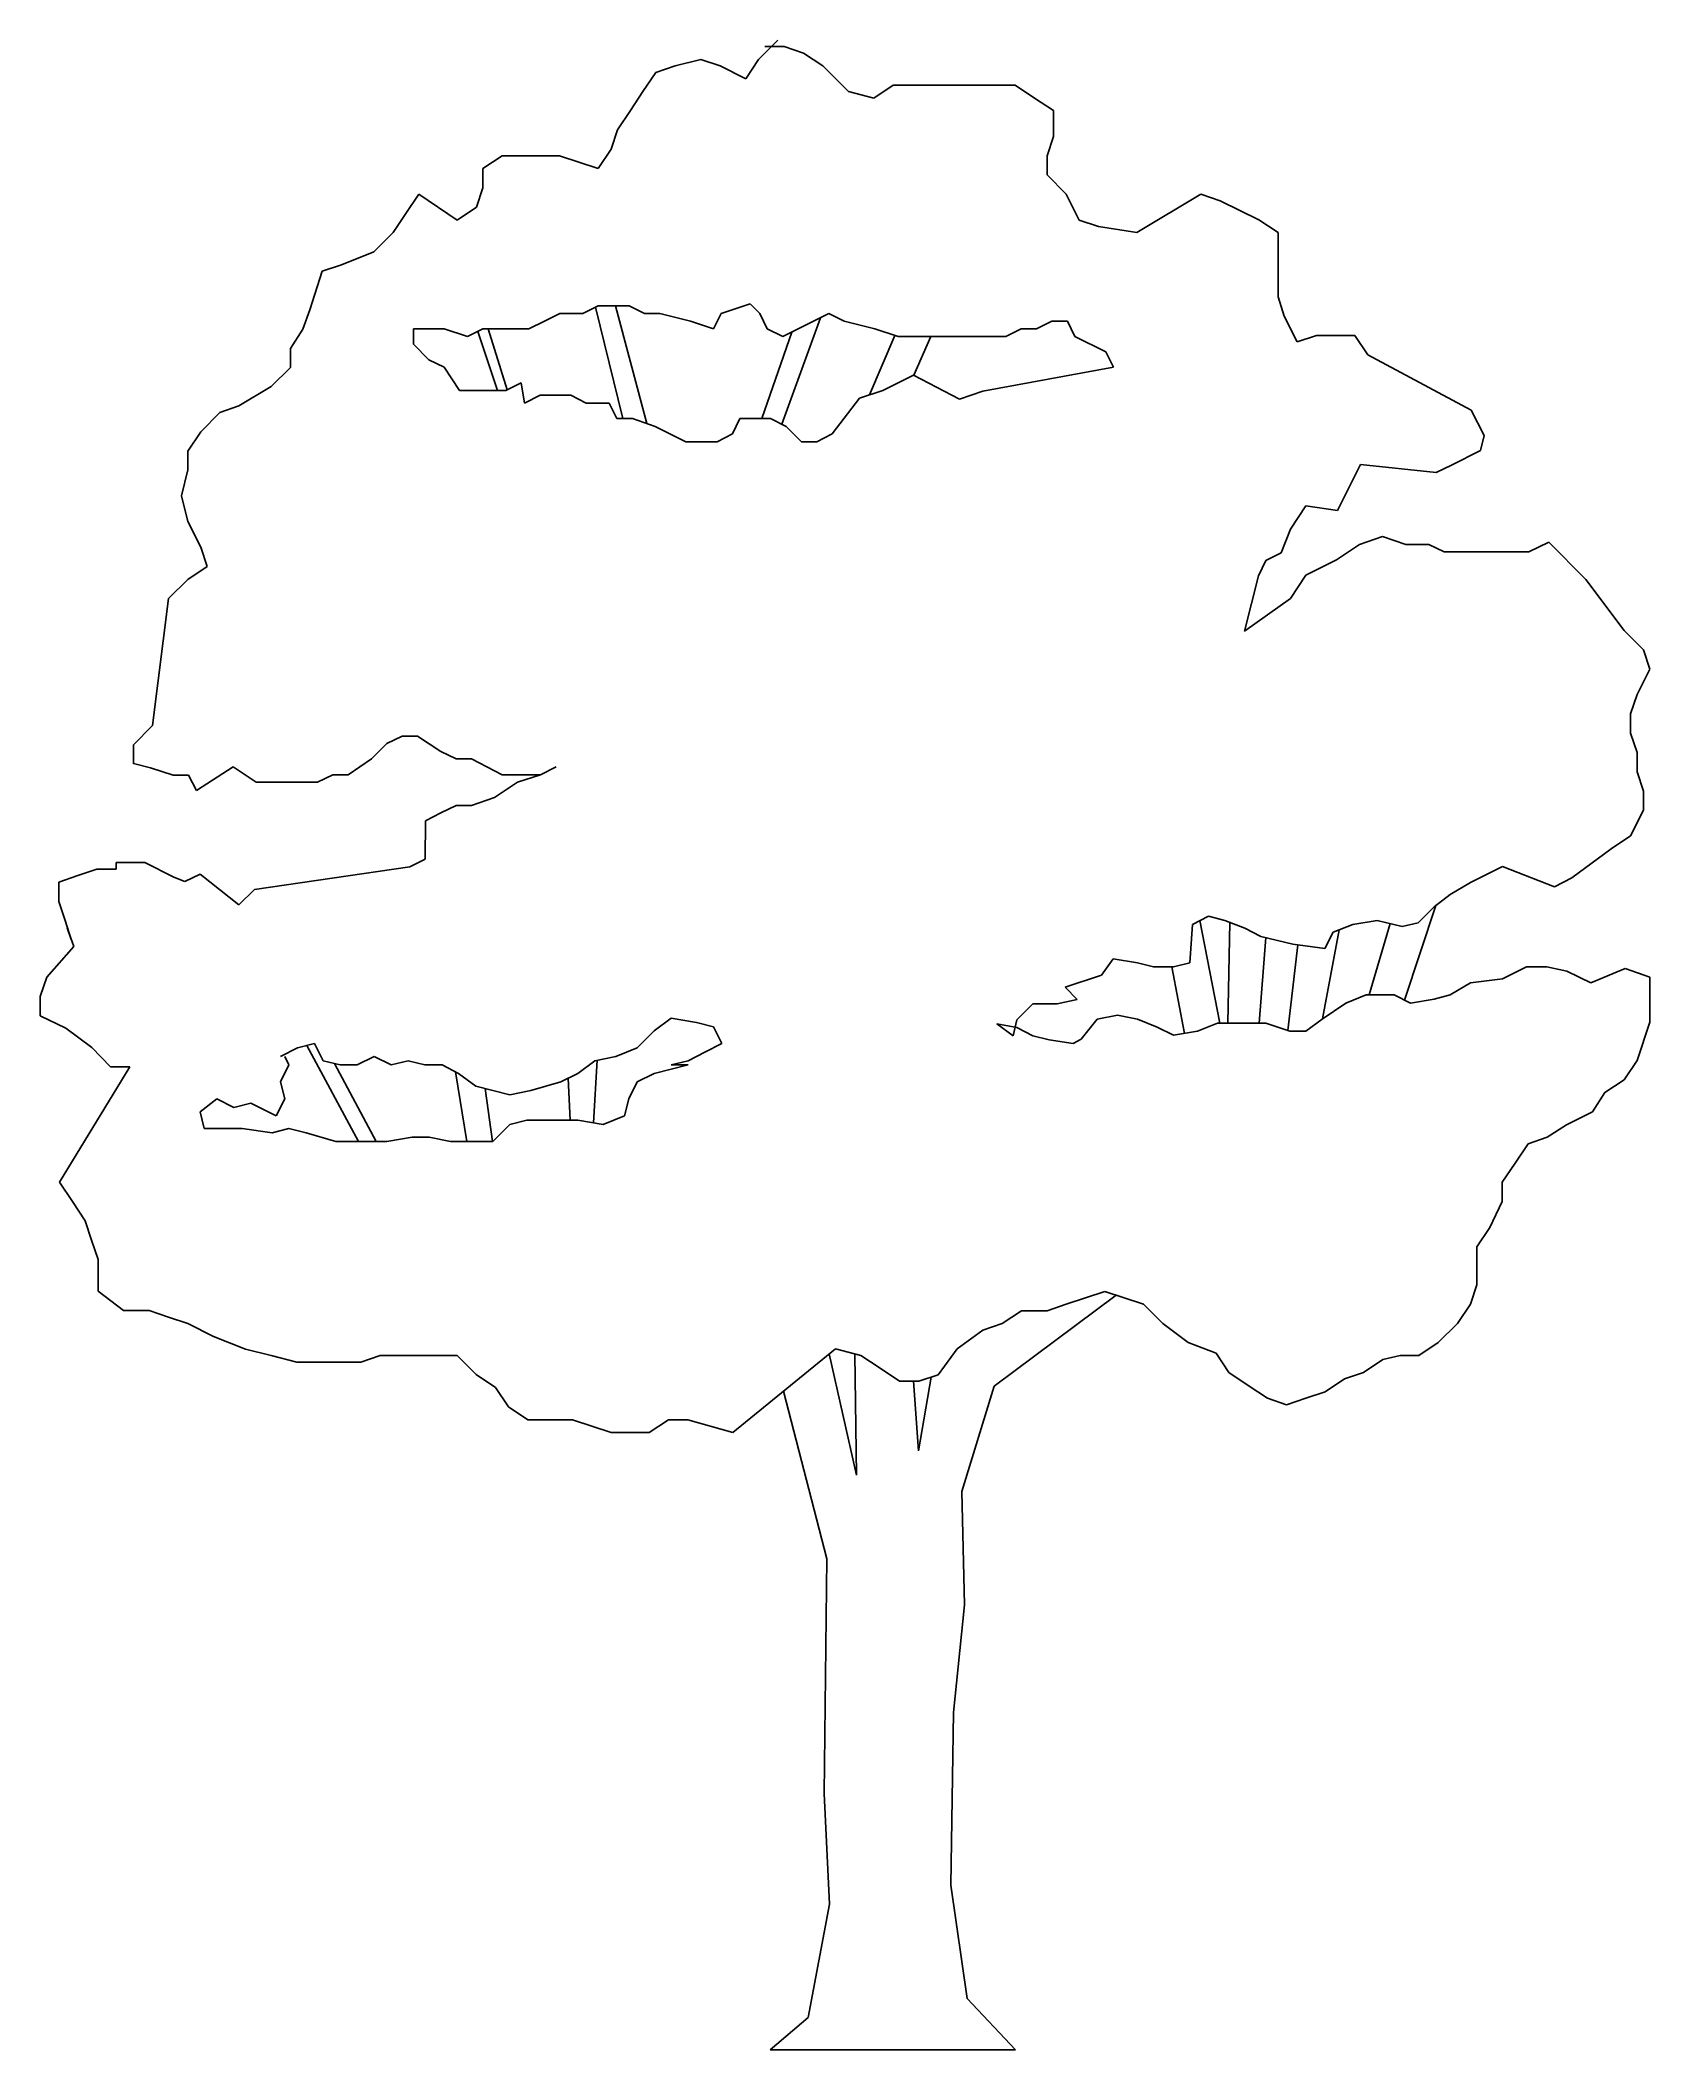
# Model space of a CAD drawing. Extents: x 97.53 to 100.63, y 50.15 to 54.02.
import ezdxf

# ---------------------------------------------------------------- set-up
doc = ezdxf.new("R2010")
doc.units = 0
doc.header["$MEASUREMENT"] = 0
doc.layers.get('0').update_dxf_attribs({"linetype": 'CONTINUOUS'})

msp = doc.modelspace()

# ---------------------------------------------------------------- linework, layer by layer
at = {"linetype": 'CONTINUOUS'}
for p, q in [((98.9509, 54.0164), (98.9138, 53.9793)), ((98.963, 54.0043), (98.9259, 54.0043)), ((99, 53.9914), (98.963, 54.0043)), ((99.0371, 53.9672), (99, 53.9914)), ((98.7165, 53.9544), (98.6915, 53.9181)), ((98.7536, 53.9672), (98.7165, 53.9544)), ((98.8027, 53.9793), (98.7536, 53.9672)), ((98.8397, 53.9672), (98.8027, 53.9793)), ((98.8889, 53.9423), (98.8397, 53.9672)), ((98.9138, 53.9793), (98.8889, 53.9423)), ((99.0862, 53.9181), (99.0371, 53.9672)), ((98.6915, 53.9181), (98.6674, 53.8811)), ((99.1353, 53.9052), (99.0862, 53.9181)), ((99.1724, 53.9302), (99.1353, 53.9052)), ((99.4068, 53.9302), (99.1724, 53.9302)), ((99.4438, 53.9052), (99.4068, 53.9302)), ((98.6674, 53.8811), (98.6424, 53.844)), ((99.4801, 53.8811), (99.4438, 53.9052)), ((99.4801, 53.8311), (99.4801, 53.8811)), ((98.6424, 53.844), (98.6303, 53.807)), ((99.468, 53.7941), (99.4801, 53.8311)), ((98.4209, 53.7941), (98.3839, 53.7699)), ((98.5312, 53.7941), (98.4209, 53.7941)), ((98.6054, 53.7699), (98.5312, 53.7941)), ((98.6303, 53.807), (98.6054, 53.7699)), ((99.468, 53.7578), (99.468, 53.7941)), ((98.3839, 53.7699), (98.3839, 53.7329)), ((99.505, 53.7208), (99.468, 53.7578)), ((98.2606, 53.7206), (98.2356, 53.6836)), ((98.3347, 53.6708), (98.2606, 53.7206)), ((98.3839, 53.7329), (98.3718, 53.6958)), ((99.53, 53.6708), (99.505, 53.7208)), ((99.7636, 53.7206), (99.6403, 53.6467)), ((99.8006, 53.7078), (99.7636, 53.7206)), ((98.2356, 53.6836), (98.2115, 53.6466)), ((98.3718, 53.6958), (98.3347, 53.6708)), ((99.8747, 53.6715), (99.8006, 53.7078)), ((98.2115, 53.6466), (98.1745, 53.6095)), ((99.5671, 53.6587), (99.53, 53.6708)), ((99.6403, 53.6467), (99.5671, 53.6587)), ((99.9118, 53.6466), (99.8747, 53.6715)), ((99.9118, 53.5233), (99.9118, 53.6466)), ((98.1745, 53.6095), (98.1125, 53.5845)), ((98.0754, 53.5724), (98.0512, 53.4984)), ((98.1125, 53.5845), (98.0754, 53.5724)), ((99.9239, 53.4863), (99.9118, 53.5233)), ((98.0512, 53.4984), (98.0383, 53.4613)), ((98.5316, 53.491), (98.5021, 53.4766)), ((98.5762, 53.491), (98.5316, 53.491)), ((98.6057, 53.5061), (98.5762, 53.491)), ((98.6001, 53.5032), (98.6528, 53.2894)), ((98.6648, 53.5061), (98.6057, 53.5061)), ((98.6389, 53.5061), (98.6992, 53.2798)), ((98.6943, 53.491), (98.6648, 53.5061)), ((98.7238, 53.491), (98.6943, 53.491)), ((98.7829, 53.4766), (98.7238, 53.491)), ((98.8419, 53.491), (98.8268, 53.4615)), ((98.8973, 53.5098), (98.8419, 53.491)), ((98.916, 53.491), (98.8973, 53.5098)), ((98.9305, 53.4615), (98.916, 53.491)), ((99.0325, 53.4831), (98.9581, 53.2786)), ((99.0486, 53.491), (99.0191, 53.4766)), ((99.0781, 53.4766), (99.0486, 53.491)), ((99.9488, 53.4371), (99.9239, 53.4863)), ((98.0383, 53.4613), (98.0142, 53.4242)), ((98.2508, 53.4615), (98.2508, 53.432)), ((98.3098, 53.4615), (98.2508, 53.4615)), ((98.3544, 53.4471), (98.3098, 53.4615)), ((98.384, 53.4615), (98.3544, 53.4471)), ((98.3743, 53.4568), (98.4121, 53.3434)), ((98.4725, 53.4615), (98.384, 53.4615)), ((98.394, 53.4615), (98.4303, 53.3446)), ((98.5021, 53.4766), (98.4725, 53.4615)), ((98.8268, 53.4615), (98.7829, 53.4766)), ((98.9774, 53.4556), (98.9197, 53.2894)), ((98.96, 53.4471), (98.9305, 53.4615)), ((98.9895, 53.4615), (98.96, 53.4471)), ((99.0191, 53.4766), (98.9895, 53.4615)), ((99.1372, 53.4615), (99.0781, 53.4766)), ((99.1753, 53.4491), (99.1271, 53.3349)), ((99.1818, 53.4471), (99.1372, 53.4615)), ((99.3885, 53.4471), (99.1818, 53.4471)), ((99.245, 53.4471), (99.212, 53.3726)), ((99.418, 53.4615), (99.3885, 53.4471)), ((99.4475, 53.4615), (99.418, 53.4615)), ((99.477, 53.4766), (99.4475, 53.4615)), ((99.5072, 53.4766), (99.477, 53.4766)), ((99.5216, 53.4471), (99.5072, 53.4766)), ((99.5807, 53.4175), (99.5216, 53.4471)), ((99.9859, 53.4492), (99.9488, 53.4371)), ((100.0592, 53.4492), (99.9859, 53.4492)), ((100.0842, 53.4121), (100.0592, 53.4492)), ((98.0142, 53.4242), (98.0142, 53.3872)), ((98.2508, 53.432), (98.2803, 53.4025)), ((99.5958, 53.388), (99.5807, 53.4175)), ((100.2831, 53.3057), (100.0842, 53.4121)), ((98.0142, 53.3872), (97.9771, 53.351)), ((98.2803, 53.4025), (98.3098, 53.388)), ((98.3098, 53.388), (98.3393, 53.3434)), ((99.1818, 53.3578), (99.2113, 53.3729)), ((99.2113, 53.3729), (99.2999, 53.3266)), ((99.3445, 53.3417), (99.5958, 53.388)), ((97.9771, 53.351), (97.9151, 53.3139)), ((98.3393, 53.3434), (98.4279, 53.3434)), ((98.4279, 53.3434), (98.4574, 53.3578)), ((98.4574, 53.3578), (98.4638, 53.3189)), ((98.4638, 53.3189), (98.494, 53.334)), ((98.494, 53.334), (98.5531, 53.334)), ((98.5531, 53.334), (98.5826, 53.3189)), ((99.055, 53.2599), (99.1076, 53.3283)), ((99.1076, 53.3283), (99.1522, 53.3434)), ((99.1522, 53.3434), (99.1818, 53.3578)), ((99.2999, 53.3266), (99.3445, 53.3417)), ((97.8788, 53.301), (97.8418, 53.2639)), ((97.9151, 53.3139), (97.8788, 53.301)), ((98.5826, 53.3189), (98.6266, 53.3189)), ((98.6266, 53.3189), (98.6416, 53.2894)), ((98.6416, 53.2894), (98.6712, 53.2894)), ((98.6712, 53.2894), (98.7151, 53.2743)), ((98.8634, 53.2599), (98.8778, 53.2894)), ((98.8778, 53.2894), (98.9369, 53.2894)), ((98.9369, 53.2894), (98.9664, 53.2743)), ((100.3081, 53.2565), (100.2831, 53.3057)), ((97.8418, 53.2639), (97.8168, 53.2269)), ((98.7151, 53.2743), (98.7742, 53.2448)), ((98.8339, 53.2448), (98.8634, 53.2599)), ((98.9664, 53.2743), (98.9959, 53.2448)), ((99.0255, 53.2448), (99.055, 53.2599)), ((100.3007, 53.2281), (100.3081, 53.2565)), ((97.8168, 53.2269), (97.8168, 53.1906)), ((98.7742, 53.2448), (98.8339, 53.2448)), ((98.9959, 53.2448), (99.0255, 53.2448)), ((100.3007, 53.2281), (100.2451, 53.1998)), ((97.8168, 53.1906), (97.8048, 53.1407)), ((100.0705, 53.2012), (100.0554, 53.1716)), ((100.2156, 53.1854), (100.0705, 53.2012)), ((100.2451, 53.1998), (100.2156, 53.1854)), ((97.8048, 53.1407), (97.8168, 53.0916)), ((100.0554, 53.1716), (100.0258, 53.1126)), ((99.9651, 53.1216), (99.9356, 53.077)), ((100.0258, 53.1126), (99.9651, 53.1216)), ((97.8168, 53.0916), (97.8418, 53.0425)), ((99.9356, 53.077), (99.9181, 53.0312)), ((100.0682, 53.0475), (100.1128, 53.0626)), ((100.1128, 53.0626), (100.1574, 53.0475)), ((97.8418, 53.0425), (97.8539, 53.0054)), ((99.9181, 53.0312), (99.8886, 53.0167)), ((100.0242, 53.018), (100.0682, 53.0475)), ((100.1574, 53.0475), (100.2013, 53.0475)), ((100.2013, 53.0475), (100.2309, 53.033)), ((100.2309, 53.033), (100.3936, 53.033)), ((100.3936, 53.033), (100.4323, 53.052)), ((100.503, 52.9804), (100.4323, 53.052)), ((97.8168, 52.9804), (97.7798, 52.9434)), ((97.8539, 53.0054), (97.8168, 52.9804)), ((99.8742, 52.9872), (99.8477, 52.8807)), ((99.8886, 53.0167), (99.8742, 52.9872)), ((99.9356, 52.9439), (99.9651, 52.9884)), ((99.9651, 52.9884), (100.0242, 53.018)), ((100.5771, 52.8821), (100.503, 52.9804)), ((97.7798, 52.9434), (97.7494, 52.6998)), ((99.9356, 52.9439), (99.8477, 52.8807)), ((100.6141, 52.8451), (100.5771, 52.8821)), ((100.6262, 52.8081), (100.6141, 52.8451)), ((100.6021, 52.7589), (100.6262, 52.8081)), ((100.5892, 52.7218), (100.6021, 52.7589)), ((100.5892, 52.6848), (100.5892, 52.7218)), ((97.7494, 52.6998), (97.7123, 52.6627)), ((98.1994, 52.6647), (98.2289, 52.6792)), ((98.2289, 52.6792), (98.2585, 52.6792)), ((98.2585, 52.6792), (98.3031, 52.6496)), ((100.6021, 52.6478), (100.5892, 52.6848)), ((97.7123, 52.6627), (97.7123, 52.6257)), ((98.1253, 52.605), (98.1699, 52.6352)), ((98.1699, 52.6352), (98.1994, 52.6647)), ((98.3031, 52.6496), (98.3326, 52.6352)), ((98.3326, 52.6352), (98.3621, 52.6352)), ((98.3621, 52.6352), (98.4212, 52.605)), ((100.6021, 52.6107), (100.6021, 52.6478)), ((97.7123, 52.6267), (97.745, 52.6184)), ((97.745, 52.6184), (97.789, 52.604)), ((97.789, 52.604), (97.8185, 52.604)), ((97.8185, 52.604), (97.8335, 52.5744)), ((97.8335, 52.5744), (97.9042, 52.6201)), ((97.9042, 52.6201), (97.9482, 52.5906)), ((98.0663, 52.5906), (98.0958, 52.605)), ((98.0958, 52.605), (98.1253, 52.605)), ((98.4212, 52.605), (98.4947, 52.605)), ((98.4947, 52.605), (98.4507, 52.5906)), ((98.5249, 52.6201), (98.4947, 52.605)), ((100.6141, 52.5736), (100.6021, 52.6107)), ((97.9482, 52.5906), (98.0663, 52.5906)), ((98.4061, 52.561), (98.3621, 52.546)), ((98.4507, 52.5906), (98.4061, 52.561)), ((100.6141, 52.5366), (100.6141, 52.5736)), ((98.3031, 52.5315), (98.2735, 52.5165)), ((98.3326, 52.546), (98.3031, 52.5315)), ((98.3621, 52.546), (98.3326, 52.546)), ((100.5892, 52.4875), (100.6141, 52.5366)), ((98.2735, 52.5165), (98.2733, 52.4429)), ((100.5521, 52.4625), (100.5892, 52.4875)), ((98.2733, 52.4429), (98.2438, 52.4278)), ((100.4765, 52.4067), (100.5521, 52.4625)), ((97.6059, 52.4116), (97.5689, 52.3987)), ((97.6422, 52.4237), (97.6059, 52.4116)), ((97.6793, 52.4237), (97.6422, 52.4237)), ((97.7344, 52.4365), (97.6793, 52.4365)), ((97.6793, 52.4365), (97.6793, 52.4237)), ((97.79, 52.4082), (97.7344, 52.4365)), ((97.8114, 52.3995), (97.79, 52.4082)), ((97.841, 52.414), (97.8114, 52.3995)), ((97.9149, 52.3548), (97.841, 52.414)), ((98.2438, 52.4278), (97.945, 52.3844)), ((100.3126, 52.413), (100.2818, 52.3979)), ((100.3433, 52.4287), (100.3126, 52.413)), ((100.4432, 52.3897), (100.3433, 52.4287)), ((100.4765, 52.4067), (100.4432, 52.3897)), ((97.5689, 52.3987), (97.5689, 52.3616)), ((97.945, 52.3844), (97.9149, 52.3548)), ((100.2428, 52.3746), (100.212, 52.3514)), ((100.2818, 52.3979), (100.2428, 52.3746)), ((97.5689, 52.3616), (97.581, 52.3246)), ((97.581, 52.3246), (97.593, 52.2884)), ((99.7782, 52.3332), (99.7474, 52.3175)), ((99.8002, 52.1278), (99.7617, 52.3248)), ((99.8096, 52.3251), (99.7782, 52.3332)), ((99.8479, 52.31), (99.8096, 52.3251)), ((100.1024, 52.3251), (100.0558, 52.3175)), ((100.1505, 52.3131), (100.1024, 52.3251)), ((100.2153, 52.3539), (100.1547, 52.1718)), ((100.212, 52.3514), (100.1813, 52.3206)), ((97.5854, 52.3109), (97.5982, 52.2746)), ((97.593, 52.2884), (97.5854, 52.3109)), ((99.7474, 52.3175), (99.7422, 52.2434)), ((99.8193, 52.3212), (99.8156, 52.1278)), ((99.8787, 52.2943), (99.8479, 52.31)), ((99.8881, 52.292), (99.8753, 52.1278)), ((99.9403, 52.2792), (99.8787, 52.2943)), ((100.0294, 52.3071), (99.997, 52.1356)), ((100.0176, 52.3025), (100.0019, 52.271)), ((100.0558, 52.3175), (100.0176, 52.3025)), ((100.1276, 52.3188), (100.0869, 52.1818)), ((100.1813, 52.3206), (100.1505, 52.3131)), ((97.5982, 52.2746), (97.5462, 52.216)), ((99.5951, 52.2509), (99.5725, 52.2201)), ((99.6416, 52.2434), (99.5951, 52.2509)), ((99.9502, 52.2779), (99.9304, 52.1134)), ((100.0019, 52.271), (99.9403, 52.2792)), ((97.5462, 52.216), (97.5333, 52.179)), ((99.5725, 52.2201), (99.5028, 52.1969)), ((99.6724, 52.2358), (99.6416, 52.2434)), ((99.7107, 52.2358), (99.6724, 52.2358)), ((99.7079, 52.2358), (99.7323, 52.108)), ((99.7422, 52.2434), (99.7107, 52.2358)), ((100.2818, 52.205), (100.3433, 52.2126)), ((100.3433, 52.2126), (100.3892, 52.2358)), ((100.3892, 52.2358), (100.4281, 52.2358)), ((100.4281, 52.2358), (100.4665, 52.2277)), ((100.4665, 52.2277), (100.5129, 52.205)), ((100.5129, 52.205), (100.5787, 52.2325)), ((100.6262, 52.216), (100.5787, 52.2325)), ((100.6262, 52.1298), (100.6262, 52.216)), ((97.5333, 52.179), (97.5333, 52.1419)), ((99.5257, 52.1731), (99.4874, 52.165)), ((99.5028, 52.1969), (99.5257, 52.1731)), ((100.0424, 52.1661), (100.0813, 52.1818)), ((100.0813, 52.1818), (100.1348, 52.1818)), ((100.1348, 52.1818), (100.1662, 52.1661)), ((100.1662, 52.1661), (100.212, 52.1736)), ((100.212, 52.1736), (100.2428, 52.1818)), ((100.2428, 52.1818), (100.2818, 52.205)), ((97.5333, 52.1419), (97.5824, 52.1177)), ((98.7131, 52.1127), (98.7458, 52.1372)), ((98.7458, 52.1372), (98.7942, 52.129)), ((99.4101, 52.1342), (99.4026, 52.1034)), ((99.4409, 52.165), (99.4101, 52.1342)), ((99.4874, 52.165), (99.4409, 52.165)), ((99.5336, 52.097), (99.5644, 52.1353)), ((99.5644, 52.1353), (99.6033, 52.1428)), ((99.6033, 52.1428), (99.6416, 52.1353)), ((99.6416, 52.1353), (99.6799, 52.1202)), ((99.9651, 52.1121), (99.9965, 52.1353)), ((99.9965, 52.1353), (100.0424, 52.1661)), ((97.5824, 52.1177), (97.6324, 52.0807)), ((98.6805, 52.08), (98.7131, 52.1127)), ((98.7942, 52.129), (98.8268, 52.1208)), ((98.8268, 52.1208), (98.8432, 52.0882)), ((99.3718, 52.1266), (99.4101, 52.1191)), ((99.4026, 52.1034), (99.3718, 52.1266)), ((99.4101, 52.1191), (99.4409, 52.1034)), ((99.4409, 52.1034), (99.4723, 52.0958)), ((99.4723, 52.0958), (99.5181, 52.0883)), ((99.5181, 52.0883), (99.5336, 52.097)), ((99.6799, 52.1202), (99.7107, 52.1045)), ((99.7107, 52.1045), (99.7572, 52.1121)), ((99.7572, 52.1121), (99.7955, 52.1278)), ((99.7955, 52.1278), (99.8885, 52.1278)), ((99.8885, 52.1278), (99.9344, 52.1121)), ((99.9344, 52.1121), (99.9651, 52.1121)), ((100.6021, 52.0557), (100.6262, 52.1298)), ((97.6324, 52.0807), (97.6686, 52.0437)), ((97.9951, 52.0637), (98.0278, 52.08)), ((98.0114, 52.0474), (98.0032, 52.0637)), ((98.0278, 52.08), (98.0604, 52.0882)), ((98.0458, 52.0846), (98.1447, 51.9003)), ((98.0604, 52.0882), (98.0768, 52.0555)), ((98.0768, 52.0555), (98.1094, 52.0474)), ((98.1421, 52.0474), (98.1748, 52.0637)), ((98.1748, 52.0637), (98.2074, 52.0474)), ((98.2074, 52.0474), (98.2401, 52.0555)), ((98.2401, 52.0555), (98.2727, 52.0474)), ((98.5661, 52.031), (98.5988, 52.0555)), ((98.6034, 52.0565), (98.5963, 51.9361)), ((98.5988, 52.0555), (98.6396, 52.0637)), ((98.6396, 52.0637), (98.6805, 52.08)), ((98.7785, 52.0555), (98.7458, 52.0474)), ((98.8105, 52.0718), (98.7785, 52.0555)), ((98.8432, 52.0882), (98.8105, 52.0718)), ((100.5771, 52.0187), (100.6021, 52.0557)), ((97.7057, 52.0437), (97.5705, 51.8219)), ((97.6686, 52.0437), (97.7057, 52.0437)), ((97.9951, 52.0147), (98.0114, 52.0474)), ((98.099, 52.05), (98.1792, 51.9003)), ((98.1094, 52.0474), (98.1421, 52.0474)), ((98.2727, 52.0474), (98.3054, 52.0474)), ((98.3054, 52.0474), (98.3374, 52.031)), ((98.3529, 51.9003), (98.3313, 52.0341)), ((98.3374, 52.031), (98.3702, 52.0065)), ((98.5335, 52.0147), (98.5661, 52.031)), ((98.5478, 52.0218), (98.5518, 51.9412)), ((98.7131, 52.031), (98.6805, 52.0147)), ((98.7785, 52.0474), (98.7131, 52.031)), ((98.7458, 52.0474), (98.7785, 52.0474)), ((100.5401, 51.9945), (100.5771, 52.0187)), ((97.8406, 51.9575), (97.8726, 51.982)), ((97.8726, 51.982), (97.9053, 51.9657)), ((97.9869, 51.9493), (98.0032, 51.982)), ((98.0032, 51.982), (97.9951, 52.0147)), ((98.3702, 52.0065), (98.4355, 51.9902)), ((98.3883, 52.002), (98.4026, 51.9003)), ((98.4355, 51.9902), (98.4763, 51.9983)), ((98.4763, 51.9983), (98.5335, 52.0147)), ((98.6641, 51.982), (98.656, 51.9493)), ((98.6805, 52.0147), (98.6641, 51.982)), ((100.5158, 51.9575), (100.5401, 51.9945)), ((97.8487, 51.9249), (97.8406, 51.9575)), ((97.9053, 51.9657), (97.9379, 51.9738)), ((97.9379, 51.9738), (97.9869, 51.9493)), ((98.4681, 51.9412), (98.4355, 51.933)), ((98.5661, 51.9412), (98.4681, 51.9412)), ((98.6151, 51.933), (98.5661, 51.9412)), ((98.656, 51.9493), (98.6151, 51.933)), ((100.4659, 51.9325), (100.5158, 51.9575)), ((97.9216, 51.9249), (97.8487, 51.9249)), ((97.9788, 51.9167), (97.9216, 51.9249)), ((98.0114, 51.9249), (97.9788, 51.9167)), ((98.0441, 51.9167), (98.0114, 51.9249)), ((98.1012, 51.9003), (98.0441, 51.9167)), ((98.1993, 51.9003), (98.1012, 51.9003)), ((98.2483, 51.9085), (98.1993, 51.9003)), ((98.2809, 51.9085), (98.2483, 51.9085)), ((98.3217, 51.9003), (98.2809, 51.9085)), ((98.4028, 51.9003), (98.3217, 51.9003)), ((98.4355, 51.933), (98.4028, 51.9003)), ((100.3927, 51.8955), (100.4289, 51.9084)), ((100.4289, 51.9084), (100.4659, 51.9325)), ((100.3676, 51.8584), (100.3927, 51.8955)), ((100.3427, 51.8221), (100.3676, 51.8584)), ((100.3427, 51.7851), (100.3427, 51.8221)), ((97.5705, 51.8219), (97.5954, 51.7848)), ((97.5954, 51.7848), (97.6196, 51.7478)), ((100.3185, 51.7352), (100.3427, 51.7851)), ((97.6196, 51.7478), (97.6317, 51.7108)), ((97.6317, 51.7108), (97.6445, 51.6737)), ((100.2936, 51.6981), (100.3185, 51.7352)), ((97.6445, 51.6737), (97.6445, 51.6125)), ((100.2936, 51.6248), (100.2936, 51.6981)), ((97.6445, 51.6125), (97.6937, 51.5754)), ((99.3662, 51.43), (99.6005, 51.6049)), ((99.505, 51.5877), (99.5791, 51.6119)), ((99.5791, 51.6119), (99.6532, 51.5877)), ((100.2815, 51.5877), (100.2936, 51.6248)), ((97.6937, 51.5754), (97.7428, 51.5754)), ((97.7428, 51.5754), (97.7799, 51.5625)), ((97.7799, 51.5625), (97.8169, 51.5505)), ((99.3818, 51.5507), (99.4189, 51.5748)), ((99.4189, 51.5748), (99.468, 51.5748)), ((99.468, 51.5748), (99.505, 51.5877)), ((99.6532, 51.5877), (99.6903, 51.5507)), ((100.2565, 51.5507), (100.2815, 51.5877)), ((97.8169, 51.5505), (97.8661, 51.5255)), ((97.8661, 51.5255), (97.9281, 51.5013)), ((99.2956, 51.5016), (99.3448, 51.5378)), ((99.3448, 51.5378), (99.3818, 51.5507)), ((99.6903, 51.5507), (99.7394, 51.5137)), ((99.7394, 51.5137), (99.7931, 51.4932)), ((100.1824, 51.4887), (100.2195, 51.5137)), ((100.2195, 51.5137), (100.2565, 51.5507)), ((97.9281, 51.5013), (97.9772, 51.4892)), ((97.9772, 51.4892), (98.0264, 51.4763)), ((98.0264, 51.4763), (98.1495, 51.4763)), ((98.1495, 51.4763), (98.1866, 51.4892)), ((98.1866, 51.4892), (98.3348, 51.4892)), ((98.3348, 51.4892), (98.3711, 51.4522)), ((98.864, 51.341), (99.0612, 51.5016)), ((99.0494, 51.4919), (99.102, 51.259)), ((99.0612, 51.5016), (99.1104, 51.4887)), ((99.102, 51.259), (99.0989, 51.4917)), ((99.1104, 51.4887), (99.1474, 51.4645)), ((99.2586, 51.4516), (99.2956, 51.5016)), ((99.7931, 51.4932), (99.8173, 51.4562)), ((100.0758, 51.4562), (100.1129, 51.4812)), ((100.1129, 51.4812), (100.1462, 51.4887)), ((100.1462, 51.4887), (100.1824, 51.4887)), ((98.3711, 51.4522), (98.4081, 51.4272)), ((99.1474, 51.4645), (99.1845, 51.4395)), ((99.1845, 51.4395), (99.2215, 51.4395)), ((99.2211, 51.3057), (99.2116, 51.4395)), ((99.2455, 51.4474), (99.2211, 51.3057)), ((99.2215, 51.4395), (99.2586, 51.4516)), ((99.8173, 51.4562), (99.8543, 51.4312)), ((100.0025, 51.4191), (100.0395, 51.4441)), ((100.0395, 51.4441), (100.0758, 51.4562)), ((98.4081, 51.4272), (98.4331, 51.3902)), ((99.045, 51.0983), (98.9613, 51.4202)), ((99.304, 51.2279), (99.3662, 51.43)), ((99.8543, 51.4312), (99.8913, 51.407)), ((99.8913, 51.407), (99.9284, 51.3941)), ((99.9284, 51.3941), (99.9655, 51.407)), ((99.9655, 51.407), (100.0025, 51.4191)), ((98.4331, 51.3902), (98.4701, 51.3652)), ((98.4701, 51.3652), (98.5563, 51.3652)), ((98.5563, 51.3652), (98.6304, 51.341)), ((98.7037, 51.341), (98.7408, 51.3652)), ((98.7408, 51.3652), (98.7778, 51.3652)), ((98.7778, 51.3652), (98.864, 51.341)), ((98.6304, 51.341), (98.7037, 51.341)), ((99.3092, 51.0102), (99.304, 51.2279)), ((99.0398, 50.6473), (99.045, 51.0983)), ((99.2885, 50.8028), (99.3092, 51.0102)), ((99.2833, 50.4711), (99.2885, 50.8028)), ((99.0502, 50.4348), (99.0398, 50.6473)), ((99.3144, 50.2534), (99.2833, 50.4711)), ((99.0087, 50.2171), (99.0502, 50.4348)), ((99.4076, 50.1549), (99.3144, 50.2534)), ((98.9362, 50.1549), (99.0087, 50.2171)), ((98.9362, 50.1549), (99.4076, 50.1549))]:
    msp.add_line(p, q, dxfattribs=at)

doc.saveas('drawing.dxf')
